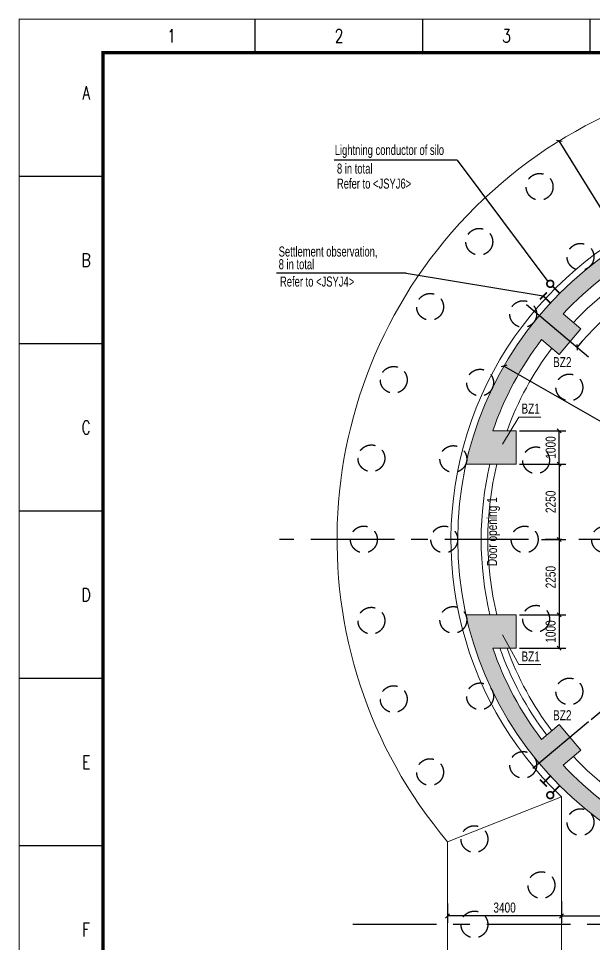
# Model space of a CAD drawing. Extents: x -84745 to 85, y -317996 to 13282.
# Drawn here: x -84745 to -67554, y -14379 to 13282 of the extents above; entities that cross this region are included whole.
import ezdxf
from ezdxf.enums import TextEntityAlignment as Align

# ---------------------------------------------------------------- set-up
doc = ezdxf.new("R2010")
doc.units = 0
doc.header["$LTSCALE"] = 2000
doc.header["$MEASUREMENT"] = 0
doc.linetypes.add('CENTER', pattern=[2, 1.25, -0.25, 0.25, -0.25])
doc.linetypes.add('HIDDEN', pattern=[0.375, 0.25, -0.125])
doc.layers.get('0').update_dxf_attribs({"linetype": 'CONTINUOUS'})
doc.layers.get('DEFPOINTS').update_dxf_attribs({"linetype": 'CONTINUOUS'})
doc.layers.add('S_01_OUTL', color=3, linetype='CONTINUOUS', lineweight=0)
doc.layers.add('S_04_TEXT', color=2, linetype='CONTINUOUS', lineweight=0)
for name, color, linetype in [('S_02_AXIS', 151, 'CENTER'), ('S_03_HIDD', 4, 'HIDDEN'), ('S_04', 2, 'CONTINUOUS'), ('S_05_DIMS', 7, 'CONTINUOUS'), ('S_06', 1, 'CONTINUOUS'), ('S_08_HATCH', 9, 'CONTINUOUS'), ('TK', 1, 'CONTINUOUS')]:
    doc.layers.add(name, color=color, linetype=linetype)
doc.styles.add('FS', font='kstxt.shx', dxfattribs={"width": 0.75, "bigfont": 'kshz.shx'})
doc.styles.add('KS', font='kstxt.shx', dxfattribs={"width": 0.75, "bigfont": 'kshz.shx'})
doc.styles.add('TK-HZ', font='txt.shx', dxfattribs={"width": 0.8, "bigfont": 'hztxt.shx'})
doc.dimstyles.new('KSDIM1', dxfattribs={"dimtxt": 300, "dimasz": 120, "dimexe": 200, "dimexo": 100, "dimgap": 100, "dimtad": 1, "dimdec": 0, "dimzin": 14, "dimdsep": 46, "dimtxsty": 'KS', "dimblk1": 'OBLIQUE', "dimblk2": 'OBLIQUE', "dimsah": 1, "dimcen": -900, "dimclrd": 7, "dimclre": 7, "dimclrt": 2, "dimazin": 3, "dimtfac": 1, "dimtdec": 0, "dimtix": 1, "dimtmove": 2, "dimatfit": 2, "dimfxl": 1, "dimtolj": 1, "dimtzin": 14, "dimlwd": -3, "dimarcsym": 0})

# ---------------------------------------------------------------- blocks, each defined once
blk = doc.blocks.new('A1-1')
at = {"layer": 'TK', "color": 7}
for p, q in [((7050, 58400), (7050, 59400)), ((12050, 58400), (12050, 59400)), ((17050, 58400), (17050, 59400)), ((2500, 54700), (0, 54700)), ((2500, 49700), (0, 49700)), ((2500, 44700), (0, 44700)), ((2500, 39700), (0, 39700)), ((2500, 34700), (0, 34700))]:
    blk.add_line(p, q, dxfattribs=at)
for points, const_width in [([(0, 0), (84100, 0), (84100, 59400), (0, 59400)], 35), ([(2500, 1000), (83100, 1000), (83100, 58400), (2500, 58400)], 100)]:
    blk.add_lwpolyline(points, close=True, dxfattribs=dict(at, const_width=const_width))
at = {"layer": 'TK', "color": 7, "style": 'TK-HZ', "width": 0.75}
for s, p in [('1', (4550, 58900)), ('2', (9550, 58900)), ('3', (14550, 58900)), ('A', (2000, 57200)), ('B', (2000, 52200)), ('C', (2000, 47200)), ('D', (2000, 42200)), ('E', (2000, 37200)), ('F', (2000, 32200))]:
    blk.add_text(s, height=400, dxfattribs=at).set_placement(p, align=Align.MIDDLE_CENTER)
blk = doc.blocks.new('_OBLIQUE')
at = {"color": 1}
blk.add_line((-0.5, -0.5), (0.5, 0.5), dxfattribs=at)
blk = doc.blocks.new('*D90')
at = {"layer": 'DEFPOINTS', "color": 0, "transparency": 16777216}
for p in [(-69891, -31), (-69237, -2281), (-68611, -2281)]:
    blk.add_point(p, dxfattribs=at)
at = {"layer": 'S_05_DIMS', "color": 7, "lineweight": -2, "transparency": 16777216}
for p, q in [((-69791, -31), (-68411, -31)), ((-69137, -2281), (-68411, -2281))]:
    blk.add_line(p, q, dxfattribs=at)
at = {"layer": 'S_05_DIMS', "color": 7, "lineweight": -3, "transparency": 16777216}
blk.add_line((-68611, -31), (-68611, -2281), dxfattribs=at)
at = {"layer": 'S_05_DIMS', "color": 7, "linetype": 'ByBlock', "lineweight": -3, "transparency": 16777216, "xscale": 120, "yscale": 120, "zscale": 120}
for p, rotation in [((-68611, -31), 90), ((-68611, -2281), 270)]:
    blk.add_blockref('_OBLIQUE', p, dxfattribs=dict(at, rotation=rotation))
at = {"layer": 'S_05_DIMS', "color": 2, "transparency": 16777216, "insert": (-68861, -1156), "char_height": 300, "attachment_point": 5, "rotation": 90, "style": 'KS'}
blk.add_mtext('\\A1;2250', dxfattribs=at)
blk = doc.blocks.new('*D91')
at = {"layer": 'DEFPOINTS', "color": 0, "transparency": 16777216}
for p in [(-69237, -2281), (-69891, -4531), (-68611, -4531)]:
    blk.add_point(p, dxfattribs=at)
at = {"layer": 'S_05_DIMS', "color": 7, "lineweight": -2, "transparency": 16777216}
for p, q in [((-69137, -2281), (-68411, -2281)), ((-69791, -4531), (-68411, -4531))]:
    blk.add_line(p, q, dxfattribs=at)
at = {"layer": 'S_05_DIMS', "color": 7, "lineweight": -3, "transparency": 16777216}
blk.add_line((-68611, -2281), (-68611, -4531), dxfattribs=at)
at = {"layer": 'S_05_DIMS', "color": 7, "linetype": 'ByBlock', "lineweight": -3, "transparency": 16777216, "xscale": 120, "yscale": 120, "zscale": 120}
for p, rotation in [((-68611, -2281), 90), ((-68611, -4531), 270)]:
    blk.add_blockref('_OBLIQUE', p, dxfattribs=dict(at, rotation=rotation))
at = {"layer": 'S_05_DIMS', "color": 2, "transparency": 16777216, "insert": (-68861, -3406), "char_height": 300, "attachment_point": 5, "rotation": 90, "style": 'KS'}
blk.add_mtext('\\A1;2250', dxfattribs=at)
blk = doc.blocks.new('*D94')
at = {"layer": 'DEFPOINTS', "color": 0, "transparency": 16777216}
for p in [(-67728, -7727), (-66316, -7989), (-69395, -9127), (-64853, -10035), (-65738, -11933)]:
    blk.add_point(p, dxfattribs=at)
at = {"layer": 'S_05_DIMS', "color": 7, "lineweight": -2, "transparency": 16777216}
for p, q in [((-67651, -7663), (-66937, -7064)), ((-64810, -9944), (-64382, -9024))]:
    blk.add_line(p, q, dxfattribs=at)
at = {"layer": 'S_05_DIMS', "color": 7, "lineweight": -3, "transparency": 16777216}
blk.add_arc((-61237, -2281), 7640, 220, 245, dxfattribs=at)
at = {"layer": 'S_05_DIMS', "color": 7, "linetype": 'ByBlock', "lineweight": -3, "transparency": 16777216, "xscale": 120, "yscale": 120, "zscale": 120}
for p, rotation in [((-67090, -7192), 129.9999999997309), ((-64466, -9206), 334.9999999996675)]:
    blk.add_blockref('_OBLIQUE', p, dxfattribs=dict(at, rotation=rotation))
at = {"layer": 'S_05_DIMS', "color": 2, "transparency": 16777216, "insert": (-65736, -8144), "char_height": 300, "attachment_point": 5, "rotation": 322.5, "style": 'KS'}
blk.add_mtext('\\A1;25%%d', dxfattribs=at)
blk = doc.blocks.new('*D100')
at = {"layer": 'DEFPOINTS', "color": 0, "transparency": 16777216}
for p in [(-65844, 7598), (-64853, 5473), (-66143, 5179), (-69587, 4725), (-67728, 3165)]:
    blk.add_point(p, dxfattribs=at)
at = {"layer": 'S_05_DIMS', "color": 7, "lineweight": -3, "transparency": 16777216}
blk.add_arc((-61237, -2281), 8929, 115, 140, dxfattribs=at)
at = {"layer": 'S_05_DIMS', "color": 7, "linetype": 'ByBlock', "lineweight": -3, "transparency": 16777216, "xscale": 120, "yscale": 120, "zscale": 120}
for p, rotation in [((-65010, 5811), 25.00000000033309), ((-68077, 3458), 230.0000000002686)]:
    blk.add_blockref('_OBLIQUE', p, dxfattribs=dict(at, rotation=rotation))
at = {"layer": 'S_05_DIMS', "color": 2, "transparency": 16777216, "insert": (-66825, 5001), "char_height": 300, "attachment_point": 5, "rotation": 37.5, "style": 'KS'}
blk.add_mtext('\\A1;25%%d', dxfattribs=at)
blk = doc.blocks.new('*D102')
at = {"layer": 'DEFPOINTS', "color": 0, "transparency": 16777216}
for p in [(-69891, 969), (-68611, 969), (-69891, -31)]:
    blk.add_point(p, dxfattribs=at)
at = {"layer": 'S_05_DIMS', "color": 7, "lineweight": -2, "transparency": 16777216}
for p, q in [((-69791, 969), (-68411, 969)), ((-69791, -31), (-68411, -31))]:
    blk.add_line(p, q, dxfattribs=at)
at = {"layer": 'S_05_DIMS', "color": 7, "lineweight": -3, "transparency": 16777216}
blk.add_line((-68611, -31), (-68611, 969), dxfattribs=at)
at = {"layer": 'S_05_DIMS', "color": 7, "linetype": 'ByBlock', "lineweight": -3, "transparency": 16777216, "xscale": 120, "yscale": 120, "zscale": 120}
for p, rotation in [((-68611, 969), 90), ((-68611, -31), 270)]:
    blk.add_blockref('_OBLIQUE', p, dxfattribs=dict(at, rotation=rotation))
at = {"layer": 'S_05_DIMS', "color": 2, "transparency": 16777216, "insert": (-68861, 469), "char_height": 300, "attachment_point": 5, "rotation": 90, "style": 'KS'}
blk.add_mtext('\\A1;1000', dxfattribs=at)
blk = doc.blocks.new('*D103')
at = {"layer": 'DEFPOINTS', "color": 0, "transparency": 16777216}
for p in [(-69891, -4531), (-69891, -5531), (-68611, -5531)]:
    blk.add_point(p, dxfattribs=at)
at = {"layer": 'S_05_DIMS', "color": 7, "lineweight": -2, "transparency": 16777216}
for p, q in [((-69791, -4531), (-68411, -4531)), ((-69791, -5531), (-68411, -5531))]:
    blk.add_line(p, q, dxfattribs=at)
at = {"layer": 'S_05_DIMS', "color": 7, "lineweight": -3, "transparency": 16777216}
blk.add_line((-68611, -4531), (-68611, -5531), dxfattribs=at)
at = {"layer": 'S_05_DIMS', "color": 7, "linetype": 'ByBlock', "lineweight": -3, "transparency": 16777216, "xscale": 120, "yscale": 120, "zscale": 120}
for p, rotation in [((-68611, -4531), 90), ((-68611, -5531), 270)]:
    blk.add_blockref('_OBLIQUE', p, dxfattribs=dict(at, rotation=rotation))
at = {"layer": 'S_05_DIMS', "color": 2, "transparency": 16777216, "insert": (-68861, -5031), "char_height": 300, "attachment_point": 5, "rotation": 90, "style": 'KS'}
blk.add_mtext('\\A1;1000', dxfattribs=at)
blk = doc.blocks.new('*D124')
at = {"layer": 'DEFPOINTS', "color": 0, "transparency": 16777216}
for p in [(-70255, 2900), (-61237, -2281)]:
    blk.add_point(p, dxfattribs=at)
at = {"layer": 'S_05_DIMS', "color": 7, "lineweight": -3, "transparency": 16777216}
blk.add_line((-61237, -2281), (-70255, 2900), dxfattribs=at)
at = {"layer": 'S_05_DIMS', "color": 7, "linetype": 'ByBlock', "lineweight": -3, "transparency": 16777216, "xscale": 120, "yscale": 120, "zscale": 120, "rotation": 150.1200263337986}
blk.add_blockref('_OBLIQUE', (-70255, 2900), dxfattribs=at)
at = {"layer": 'S_05_DIMS', "color": 2, "transparency": 16777216, "insert": (-65621, 526), "char_height": 300, "attachment_point": 5, "rotation": 330.12, "style": 'KS'}
blk.add_mtext('\\A1;R10400', dxfattribs=at)
blk = doc.blocks.new('*D126')
at = {"layer": 'DEFPOINTS', "color": 0, "transparency": 16777216}
for p in [(-68605, 9623), (-61237, -2281)]:
    blk.add_point(p, dxfattribs=at)
at = {"layer": 'S_05_DIMS', "color": 7, "lineweight": -3, "transparency": 16777216}
blk.add_line((-61237, -2281), (-68605, 9623), dxfattribs=at)
at = {"layer": 'S_05_DIMS', "color": 7, "linetype": 'ByBlock', "lineweight": -3, "transparency": 16777216, "xscale": 120, "yscale": 120, "zscale": 120, "rotation": 121.7566481055303}
blk.add_blockref('_OBLIQUE', (-68605, 9623), dxfattribs=at)
at = {"layer": 'S_05_DIMS', "color": 2, "transparency": 16777216, "insert": (-64709, 3803), "char_height": 300, "attachment_point": 5, "rotation": 301.7566, "style": 'KS'}
blk.add_mtext('\\A1;R14000', dxfattribs=at)
blk = doc.blocks.new('*D132')
at = {"layer": 'DEFPOINTS', "color": 0, "transparency": 16777216}
for p in [(-68537, -12988), (-61237, -13208), (-61237, -13528)]:
    blk.add_point(p, dxfattribs=at)
at = {"layer": 'S_05_DIMS', "color": 7, "lineweight": -2, "transparency": 16777216}
for p, q in [((-68537, -13088), (-68537, -13728)), ((-61237, -13308), (-61237, -13728))]:
    blk.add_line(p, q, dxfattribs=at)
at = {"layer": 'S_05_DIMS', "color": 7, "lineweight": -3, "transparency": 16777216}
blk.add_line((-68537, -13528), (-61237, -13528), dxfattribs=at)
at = {"layer": 'S_05_DIMS', "color": 7, "linetype": 'ByBlock', "lineweight": -3, "transparency": 16777216, "xscale": 120, "yscale": 120, "zscale": 120, "rotation": 180}
blk.add_blockref('_OBLIQUE', (-68537, -13528), dxfattribs=at)
at = {"layer": 'S_05_DIMS', "color": 7, "linetype": 'ByBlock', "lineweight": -3, "transparency": 16777216, "xscale": 120, "yscale": 120, "zscale": 120}
blk.add_blockref('_OBLIQUE', (-61237, -13528), dxfattribs=at)
at = {"layer": 'S_05_DIMS', "color": 2, "transparency": 16777216, "insert": (-64887, -13278), "char_height": 300, "attachment_point": 5, "style": 'KS'}
blk.add_mtext('\\A1;7300', dxfattribs=at)
blk = doc.blocks.new('*D135')
at = {"layer": 'DEFPOINTS', "color": 0, "transparency": 16777216}
for p in [(-68537, -12988), (-71937, -13058), (-71937, -13528)]:
    blk.add_point(p, dxfattribs=at)
at = {"layer": 'S_05_DIMS', "color": 7, "lineweight": -2, "transparency": 16777216}
for p, q in [((-71937, -13158), (-71937, -13728)), ((-68537, -13088), (-68537, -13728))]:
    blk.add_line(p, q, dxfattribs=at)
at = {"layer": 'S_05_DIMS', "color": 7, "lineweight": -3, "transparency": 16777216}
blk.add_line((-68537, -13528), (-71937, -13528), dxfattribs=at)
at = {"layer": 'S_05_DIMS', "color": 7, "linetype": 'ByBlock', "lineweight": -3, "transparency": 16777216, "xscale": 120, "yscale": 120, "zscale": 120, "rotation": 180}
blk.add_blockref('_OBLIQUE', (-71937, -13528), dxfattribs=at)
at = {"layer": 'S_05_DIMS', "color": 7, "linetype": 'ByBlock', "lineweight": -3, "transparency": 16777216, "xscale": 120, "yscale": 120, "zscale": 120}
blk.add_blockref('_OBLIQUE', (-68537, -13528), dxfattribs=at)
at = {"layer": 'S_05_DIMS', "color": 2, "transparency": 16777216, "insert": (-70237, -13278), "char_height": 300, "attachment_point": 5, "style": 'KS'}
blk.add_mtext('\\A1;3400', dxfattribs=at)

msp = doc.modelspace()

# ---------------------------------------------------------------- hatches: boundary and pattern name
at = {"layer": 'S_08_HATCH'}
h = msp.add_hatch(color=6, dxfattribs=at)
h.dxf.hatch_style = 1
h.paths.add_polyline_path([(-70672.495, -31.001), (-69890.75, -31.001), (-69890.75, 968.999), (-70376.394, 968.999), (-70588.393, 968.999, -0.078440306), (-69132.612, 3691.453), (-68979.203, 3562.728), (-68606.059, 3249.623), (-67963.271, 4015.667), (-68336.415, 4328.772), (-68489.824, 4457.497, -0.084016658), (-65868.792, 6468.686), (-65784.158, 6287.189), (-65578.298, 5845.722), (-64671.99, 6268.34), (-64877.85, 6709.807), (-64962.484, 6891.305, -0.084016658), (-61737.056, 7606.365), (-61737.056, 7406.104), (-61737.056, 6918.999), (-60737.056, 6918.999), (-60737.056, 7406.104), (-60737.056, 7606.365, -0.084016658), (-57511.629, 6891.305), (-57596.263, 6709.807), (-57802.122, 6268.34), (-56895.814, 5845.722), (-56689.955, 6287.189), (-56605.321, 6468.686, -0.084016658), (-53984.289, 4457.497), (-54137.697, 4328.772), (-54510.841, 4015.667), (-53868.054, 3249.623), (-53494.91, 3562.728), (-53341.501, 3691.453, -0.078440306), (-51885.72, 968.999), (-52097.718, 968.999), (-52583.362, 968.999), (-52583.362, -31.001), (-51801.618, -31.001), (-51083.362, -31.001, 0.80266355), (-71390.75, -31.001)])
h = msp.add_hatch(color=6, dxfattribs=at)
h.dxf.hatch_style = 1
h.paths.add_polyline_path([(-70672.495, -4531.001), (-69890.75, -4531.001), (-69890.75, -5531.001), (-70376.394, -5531.001), (-70588.393, -5531.001, 0.078440306), (-69132.612, -8253.455), (-68979.203, -8124.73), (-68606.059, -7811.625), (-67963.271, -8577.669), (-68336.415, -8890.774), (-68489.824, -9019.499, 0.084016658), (-65868.792, -11030.688), (-65784.158, -10849.19), (-65578.298, -10407.723), (-64671.99, -10830.342), (-64877.85, -11271.809), (-64962.484, -11453.307, 0.084016658), (-61737.056, -12168.367), (-61737.056, -11968.106), (-61737.056, -11481.001), (-60737.056, -11481.001), (-60737.056, -11968.106), (-60737.056, -12168.367, 0.084016658), (-57511.629, -11453.307), (-57596.263, -11271.809), (-57802.122, -10830.342), (-56895.814, -10407.723), (-56689.955, -10849.19), (-56605.321, -11030.688, 0.084016658), (-53984.289, -9019.499), (-54137.697, -8890.774), (-54510.841, -8577.669), (-53868.054, -7811.625), (-53494.91, -8124.73), (-53341.501, -8253.455, 0.078440306), (-51885.72, -5531.001), (-52097.718, -5531.001), (-52583.362, -5531.001), (-52583.362, -4531.001), (-51801.618, -4531.001), (-51083.362, -4531.001, -0.80266355), (-71390.75, -4531.001)])

# ---------------------------------------------------------------- linework, layer by layer
at = {"layer": 'S_01_OUTL'}
for p, q in [((-67963.271, 4015.667), (-68489.824, 4457.497)), ((-68606.059, 3249.623), (-67963.271, 4015.667)), ((-68606.059, 3249.623), (-69132.612, 3691.453)), ((-69890.75, 968.999), (-70588.393, 968.999)), ((-69890.75, -31.001), (-69890.75, 968.999)), ((-69890.75, -31.001), (-71390.75, -31.001)), ((-69890.75, -4531.001), (-71390.75, -4531.001)), ((-69890.75, -4531.001), (-69890.75, -5531.001)), ((-69890.75, -5531.001), (-70588.393, -5531.001)), ((-68606.059, -7811.625), (-69132.612, -8253.455)), ((-68606.059, -7811.625), (-67963.271, -8577.669)), ((-67963.271, -8577.669), (-68489.824, -9019.499)), ((-71937.056, -11309.29), (-68537.056, -9966.702)), ((-68537.056, -9966.702), (-68537.056, -17595.3)), ((-71937.056, -11309.29), (-71937.056, -16252.712))]:
    msp.add_line(p, q, dxfattribs=at)
msp.add_circle((-61237.056, -2281.001), 10400, dxfattribs=at)
for radius, start, end in [(14000, 319.8434878, 220.1565122), (10600, 313.5256504, 226.4743496), (9900, 117.8949579, 137.1050421), (9500, 118.0169613, 136.9830387), (9900, 142.8949579, 160.8354167), (9500, 143.0169613, 159.9948099), (9700, 166.5875802, 193.4124198), (9500, 166.2997665, 193.7002335), (9900, 199.1645833, 217.1050421), (9700, 199.5756725, 217.0452999), (9500, 200.0051901, 216.9830387), (9500, 223.0169613, 241.9830387), (9900, 222.8949579, 242.1050421)]:
    msp.add_arc((-61237.056, -2281.001), radius, start, end, dxfattribs=at)
at = {"layer": 'S_02_AXIS'}
for p, q in [((-67727.723, 3165.316), (-69586.941, 4725.384)), ((-45523.484, -2281.001), (-76950.628, -2281.001)), ((-67727.723, -7727.317), (-69395.43, -9126.689)), ((-44270.74, -13781.001), (-75170.111, -13781.001))]:
    msp.add_line(p, q, dxfattribs=at)
at = {"layer": 'S_03_HIDD'}
for centre in [(-69191.834, 8252.827), (-70991.974, 6611.782), (-67970.746, 6162.779), (-72459.923, 4667.904), (-69680.836, 4452.689), (-73545.69, 2487.389), (-70967.52, 2404.944), (-68303.586, 2260.382), (-74212.301, 144.493), (-71766.278, 122.225), (-69296.797, 85.553), (-74437.056, -2281.001), (-72037.056, -2281.001), (-69637.056, -2281.001), (-67237.056, -2281.001), (-74212.301, -4706.495), (-71766.278, -4684.227), (-69296.797, -4647.554), (-70967.52, -6966.945), (-68303.586, -6822.384), (-73545.69, -7049.391), (-72459.923, -9229.905), (-69680.836, -9014.691), (-67970.746, -10724.781), (-71137.056, -11231.001), (-69137.056, -12606.001), (-71137.056, -13781.001)]:
    msp.add_circle(centre, 400, dxfattribs=at)
at = {"layer": 'S_04'}
for p, q in [((-71647.256, 9050.4), (-75321.249, 9050.4)), ((-71647.256, 9050.4), (-68944.193, 5428.475)), ((-73170.252, 5678.263), (-77047.84, 5678.263)), ((-73170.252, 5678.263), (-69080.218, 4996.475))]:
    msp.add_line(p, q, dxfattribs=at)
at = {"layer": 'S_04_TEXT'}
for p, q in [((-69807.102, 1377.796), (-70294.452, 563.228)), ((-69807.102, 1377.796), (-69154.878, 1377.796)), ((-69807.102, -6017.337), (-70294.452, -5125.23)), ((-69807.102, -6017.337), (-69154.878, -6017.337))]:
    msp.add_line(p, q, dxfattribs=at)
at = {"layer": 'S_06', "const_width": 50.4}
for points in [[(-68944.664, 5285.923, -1), (-68801.641, 5428.005, -1)], [(-68944.664, -9847.925, 1), (-68801.641, -9990.006, 1)]]:
    msp.add_lwpolyline(points, format="xyb", close=True, dxfattribs=at)
for points in [[(-68590.967, 5072.91), (-68802.817, 5284.759)], [(-69186.143, 4890.55), (-68974.293, 5102.4)], [(-68868.368, 4784.626), (-69080.218, 4996.475)], [(-68868.368, -9346.627), (-69080.218, -9558.477)], [(-69186.143, -9452.552), (-68974.293, -9664.402)], [(-68590.967, -9634.911), (-68802.817, -9846.761)]]:
    msp.add_lwpolyline(points, dxfattribs=at)

# ---------------------------------------------------------------- block references
at = {"layer": 'TK', "color": 7}
msp.add_blockref('A1-1', (-84727.534, -46135.91), dxfattribs=at)

# ---------------------------------------------------------------- texts
at = {"layer": 'S_04', "style": 'KS', "width": 0.7}
for s, p in [('Lightning conductor of silo', (-75306.75, 9204.957)), ('8 in total', (-75240.992, 8649.351)), ('Refer to <JSYJ6>', (-75240.992, 8200.351)), ('Settlement observation, ', (-76980.003, 6171.475)), ('Refer to <JSYJ4>', (-76940.733, 5274.308))]:
    msp.add_text(s, height=300, dxfattribs=at).set_placement(p)
at = {"layer": 'S_04_TEXT'}
for s, style, width, p in [('8 in total', 'KS', 0.7, (-76980.003, 5792.195)), ('BZ2', 'FS', 0.75, (-68790.919, 2867.104)), ('BZ1', 'FS', 0.75, (-69734.375, 1479.568)), ('BZ1', 'FS', 0.75, (-69734.375, -5925.258)), ('BZ2', 'FS', 0.75, (-68790.919, -7681.106))]:
    msp.add_text(s, height=300, dxfattribs=dict(at, style=style, width=width)).set_placement(p)
at = {"layer": 'S_04_TEXT', "style": 'FS', "width": 0.75}
msp.add_text('Door opening 1', height=300, rotation=90, dxfattribs=at).set_placement((-70462.824, -3077.084))

# ---------------------------------------------------------------- dimensions: what is measured, and where the dimension line sits
at = {"layer": 'S_05_DIMS'}
for mpoint, picture, middle in [((-68605.433, 9623.075), '*D126', (-64708.672, 3802.615)), ((-70254.594, 2900.12), '*D124', (-65621.279, 526.327))]:
    dim = msp.add_radius_dim(center=(-61237.056, -2281.001), mpoint=mpoint, dimstyle='KSDIM1', override={"dimzin": 8}, dxfattribs=at)
    dim.commit()
    dim.dimension.update_dxf_attribs({"geometry": picture, "text_midpoint": middle})
for base, line1, line2, picture, middle in [((-66143.399, 5178.731), ((-64852.633, 5472.629), (-65843.595, 7597.754)), ((-67727.723, 3165.316), (-69586.941, 4725.384)), '*D100', (-66824.631, 5000.868)), ((-66316.4, -7988.613), ((-64852.633, -10034.63), (-65737.941, -11933.179)), ((-67727.723, -7727.317), (-69395.43, -9126.689)), '*D94', (-65736.081, -8144.244))]:
    dim = msp.add_angular_dim_2l(base=base, line1=line1, line2=line2, dimstyle='KSDIM1', override={"dimzin": 8}, dxfattribs=at)
    dim.commit()
    dim.dimension.update_dxf_attribs({"geometry": picture, "text_midpoint": middle})
for base, p1, p2, picture, middle in [((-68611.148, 968.999), (-69890.75, -31.001), (-69890.75, 968.999), '*D102', (-68861.148, 468.999)), ((-68611.148, -2281.001), (-69890.75, -31.001), (-69237.056, -2281.001), '*D90', (-68861.148, -1156.001)), ((-68611.148, -4531.001), (-69237.056, -2281.001), (-69890.75, -4531.001), '*D91', (-68861.148, -3406.001)), ((-68611.148, -5531.001), (-69890.75, -4531.001), (-69890.75, -5531.001), '*D103', (-68861.148, -5031.001))]:
    dim = msp.add_linear_dim(base=base, p1=p1, p2=p2, angle=90, dimstyle='KSDIM1', override={"dimzin": 8}, dxfattribs=at)
    dim.commit()
    dim.dimension.update_dxf_attribs({"geometry": picture, "text_midpoint": middle})
for base, p2, picture, middle in [((-71937.056, -13528.029), (-71937.056, -13057.98), '*D135', (-70237.056, -13278.029)), ((-61237.056, -13528.029), (-61237.056, -13208.037), '*D132', (-64887.056, -13278.029))]:
    dim = msp.add_linear_dim(base=base, p1=(-68537.056, -12988.108), p2=p2, dimstyle='KSDIM1', override={"dimzin": 8}, dxfattribs=at)
    dim.commit()
    dim.dimension.update_dxf_attribs({"geometry": picture, "text_midpoint": middle})

doc.saveas('drawing.dxf')
